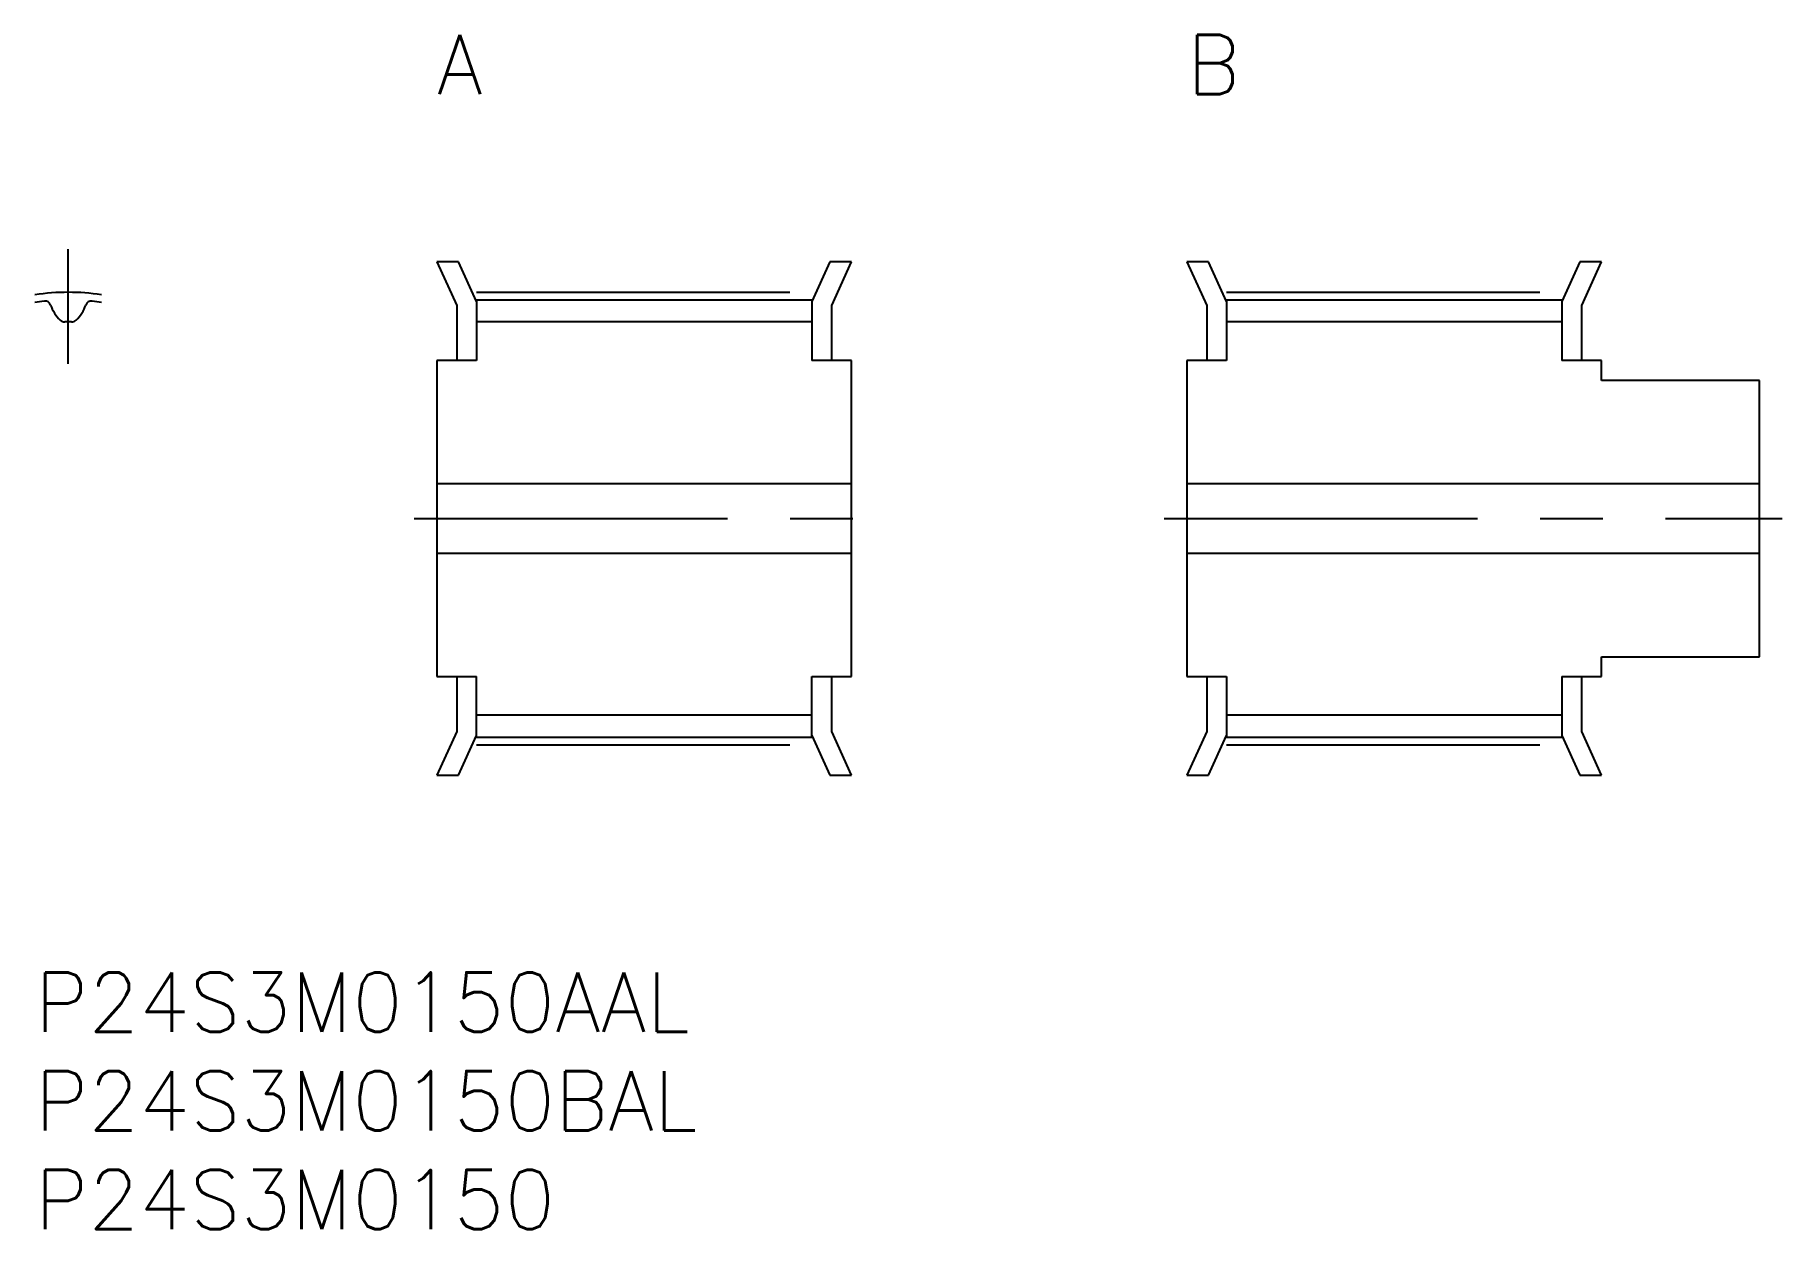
# Model space of a CAD drawing. Extents: x 0 to 88.5, y -13 to 47.5.
import ezdxf

# ---------------------------------------------------------------- set-up
doc = ezdxf.new("R2010")
doc.units = 0
doc.header["$LTSCALE"] = 0.5
doc.linetypes.add('CENTER', pattern=[50.8, 31.75, -6.35, 6.35, -6.35])
for name, color, linetype in [('MSM_CENTER', 1, 'CENTER'), ('MSM_CONTINUOUS', 7, 'CONTINUOUS'), ('MSM_PART_NUMBER', 7, 'CONTINUOUS')]:
    doc.layers.add(name, color=color, linetype=linetype)
doc.styles.get("Standard").update_dxf_attribs({"font": 'txt.shx', "height": 1, "bigfont": 'bigfont.shx'})

# ---------------------------------------------------------------- blocks, each defined once
blk = doc.blocks.new('*U36')
at = {"layer": 'MSM_PART_NUMBER'}
blk.add_text('P24S3M0150AAL', height=3, dxfattribs=at).set_placement((0, -3))
blk = doc.blocks.new('*U37')
at = {"layer": 'MSM_PART_NUMBER'}
blk.add_text('P24S3M0150BAL', height=3, dxfattribs=at).set_placement((0, -8))
blk = doc.blocks.new('*U38')
at = {"layer": 'MSM_PART_NUMBER'}
blk.add_text('P24S3M0150', height=3, dxfattribs=at).set_placement((0, -13))
blk = doc.blocks.new('*U39')
at = {"layer": 'MSM_PART_NUMBER'}
blk.add_text('A', height=3, dxfattribs=at).set_placement((20.369, 44.5))
blk = doc.blocks.new('*U40')
at = {"layer": 'MSM_PART_NUMBER'}
blk.add_text('B', height=3, dxfattribs=at).set_placement((58.369, 44.5))

msp = doc.modelspace()

# ---------------------------------------------------------------- linework, layer by layer
at = {"layer": 'MSM_CENTER'}
for p, q in [((1.684, 30.842), (1.684, 36.65)), ((22.369, 34.46), (39.369, 34.46)), ((60.369, 34.46), (77.369, 34.46)), ((19.219, 23), (42.519, 23)), ((57.219, 23), (88.519, 23)), ((22.369, 11.54), (39.369, 11.54)), ((60.369, 11.54), (77.369, 11.54))]:
    msp.add_line(p, q, dxfattribs=at)
msp.add_arc((1.684, 23), 11.46, 81.54874, 98.45126, dxfattribs=at)
at = {"layer": 'MSM_CONTINUOUS'}
for p, q in [((21.466, 36), (20.369, 36)), ((20.369, 36), (21.369, 33.785)), ((22.369, 34.001), (21.466, 36)), ((40.271, 36), (39.369, 34.001)), ((41.369, 36), (40.271, 36)), ((40.369, 33.785), (41.369, 36)), ((59.466, 36), (58.369, 36)), ((58.369, 36), (59.369, 33.785)), ((60.369, 34.001), (59.466, 36)), ((78.271, 36), (77.369, 34.001)), ((79.369, 36), (78.271, 36)), ((78.369, 33.785), (79.369, 36)), ((21.369, 33.785), (21.369, 31)), ((22.369, 34.08), (22.369, 31)), ((22.369, 34.08), (39.369, 34.08)), ((39.369, 34.08), (39.369, 31)), ((40.369, 31), (40.369, 33.785)), ((59.369, 33.785), (59.369, 31)), ((60.369, 34.08), (60.369, 31)), ((60.369, 34.08), (77.369, 34.08)), ((77.369, 34.08), (77.369, 31)), ((78.369, 31), (78.369, 33.785)), ((39.369, 32.97), (22.369, 32.97)), ((77.369, 32.97), (60.369, 32.97)), ((20.369, 31), (20.369, 15)), ((22.369, 31), (20.369, 31)), ((41.369, 31), (39.369, 31)), ((41.369, 15), (41.369, 31)), ((58.369, 31), (58.369, 15)), ((60.369, 31), (58.369, 31)), ((79.369, 31), (77.369, 31)), ((79.369, 30), (79.369, 31)), ((87.369, 30), (79.369, 30)), ((87.369, 16), (87.369, 30)), ((41.369, 24.75), (20.369, 24.75)), ((87.369, 24.75), (58.369, 24.75)), ((20.369, 21.25), (41.369, 21.25)), ((58.369, 21.25), (87.369, 21.25)), ((79.369, 15), (79.369, 16)), ((79.369, 16), (87.369, 16)), ((20.369, 15), (22.369, 15)), ((21.369, 15), (21.369, 12.215)), ((22.369, 11.92), (22.369, 15)), ((39.369, 15), (41.369, 15)), ((39.369, 11.92), (39.369, 15)), ((40.369, 12.215), (40.369, 15)), ((58.369, 15), (60.369, 15)), ((59.369, 15), (59.369, 12.215)), ((60.369, 15), (60.369, 11.92)), ((77.369, 15), (77.369, 11.92)), ((77.369, 15), (79.369, 15)), ((78.369, 12.215), (78.369, 15)), ((39.369, 13.03), (22.369, 13.03)), ((77.369, 13.03), (60.369, 13.03)), ((21.369, 12.215), (20.369, 10)), ((21.466, 10), (22.369, 11.999)), ((22.369, 11.92), (39.369, 11.92)), ((39.369, 11.999), (40.271, 10)), ((41.369, 10), (40.369, 12.215)), ((59.369, 12.215), (58.369, 10)), ((59.466, 10), (60.369, 11.999)), ((60.369, 11.92), (77.369, 11.92)), ((77.369, 11.999), (78.271, 10)), ((79.369, 10), (78.369, 12.215)), ((20.369, 10), (21.466, 10)), ((40.271, 10), (41.369, 10)), ((58.369, 10), (59.466, 10)), ((78.271, 10), (79.369, 10))]:
    msp.add_line(p, q, dxfattribs=at)
for centre, radius, start, end in [((1.684, 23), 11.08, 96.25667, 98.74333), ((0.509, 33.716), 0.3, 19.09437, 96.25667), ((2.659, 34.46), 1.975, 199.09437, 225.68083), ((0.709, 34.46), 1.975, 314.31917, 340.90563), ((2.859, 33.716), 0.3, 83.74333, 160.90563), ((1.684, 23), 11.08, 81.25667, 83.74333), ((1.489, 33.262), 0.3, 225.68083, 274.92334), ((1.684, 30.995), 1.975, 85.07666, 94.92334), ((1.879, 33.262), 0.3, 265.07666, 314.31917)]:
    msp.add_arc(centre, radius, start, end, dxfattribs=at)

# ---------------------------------------------------------------- block references
for name in ['*U39', '*U40', '*U36', '*U37', '*U38']:
    msp.add_blockref(name, (0, 0), dxfattribs=at)

doc.saveas('drawing.dxf')
